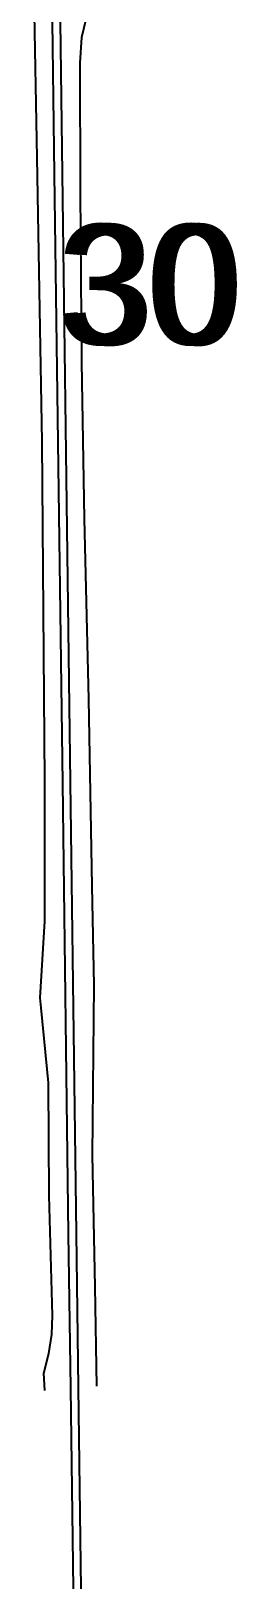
# Model space of a CAD drawing. Extents: x -8864 to 13231, y -7697 to 8949.
# Drawn here: x -1687 to -1581, y -6107 to -5302 of the extents above; entities that cross this region are included whole.
import ezdxf

# ---------------------------------------------------------------- set-up
doc = ezdxf.new("R2010")
doc.units = 0
for name, color, linetype in [('OSM_HIGHWAY_TRACK', 8, 'CONTINUOUS'), ('OSM_LABELS', 8, 'CONTINUOUS'), ('OSM_RAILWAY_RAIL', 5, 'CONTINUOUS')]:
    doc.layers.add(name, color=color, linetype=linetype)

msp = doc.modelspace()

# ---------------------------------------------------------------- linework, layer by layer
at = {"layer": 'OSM_HIGHWAY_TRACK'}
for p, q in [((-1684.142605, -5367.690455), (-1687.327904, -5201.565235)), ((-1657.848574, -5291.466333), (-1661.21764, -5305.665925)), ((-1661.21764, -5305.665925), (-1662.121163, -5318.875882)), ((-1662.121163, -5318.875882), (-1661.945052, -5385.270373)), ((-1681.600491, -5514.512236), (-1684.142605, -5367.690455)), ((-1661.945052, -5385.270373), (-1661.286553, -5473.381233)), ((-1661.286553, -5473.381233), (-1659.847043, -5554.3089)), ((-1680.229894, -5689.377378), (-1681.600491, -5514.512236)), ((-1659.847043, -5554.3089), (-1657.664807, -5647.390173)), ((-1657.664807, -5647.390173), (-1655.842448, -5743.940728)), ((-1680.229894, -5761.976545), (-1680.229894, -5689.377378)), ((-1655.842448, -5743.940728), (-1654.847043, -5795.034797)), ((-1682.687781, -5801.684254), (-1680.229894, -5761.976545)), ((-1654.847043, -5795.034797), (-1655.71228, -5882.778714)), ((-1682.174764, -5806.865937), (-1682.687781, -5801.684254)), ((-1678.323308, -5845.495055), (-1682.174764, -5806.865937)), ((-1678.047658, -5903.694479), (-1678.323308, -5845.495055)), ((-1655.71228, -5882.778714), (-1654.318712, -5950.863367)), ((-1676.317183, -5965.730129), (-1678.047658, -5903.694479)), ((-1654.318712, -5950.863367), (-1653.537701, -6002.101989)), ((-1676.592834, -5975.381849), (-1676.317183, -5965.730129)), ((-1678.139541, -5985.2226), (-1676.592834, -5975.381849)), ((-1680.781195, -5995.419174), (-1678.139541, -5985.2226)), ((-1680.268179, -6004.437083), (-1680.781195, -5995.419174))]:
    msp.add_line(p, q, dxfattribs=at)
at = {"layer": 'OSM_RAILWAY_RAIL'}
for p, q in [((-1675.222236, -5376.263584), (-1682.611211, -4821.756724)), ((-1666.860826, -5690.311415), (-1678.598959, -4821.945755)), ((-1670.964962, -5690.700597), (-1675.222236, -5376.263584)), ((-1667.917488, -5923.39822), (-1670.964962, -5690.700597)), ((-1663.767411, -5923.353742), (-1666.860826, -5690.311415)), ((-1666.70003, -6003.102744), (-1667.917488, -5923.39822)), ((-1662.802633, -6002.858115), (-1663.767411, -5923.353742)), ((-1665.375374, -6106.703057), (-1666.70003, -6003.102744)), ((-1661.363123, -6106.792013), (-1662.802633, -6002.858115))]:
    msp.add_line(p, q, dxfattribs=at)

# ---------------------------------------------------------------- texts
at = {"layer": 'OSM_LABELS'}
for p in [(-1674.031221, -5464.230484), (-1669.915016, -5464.368036)]:
    msp.add_text('30', height=62.042552, dxfattribs=at).set_placement(p)

doc.saveas('drawing.dxf')
